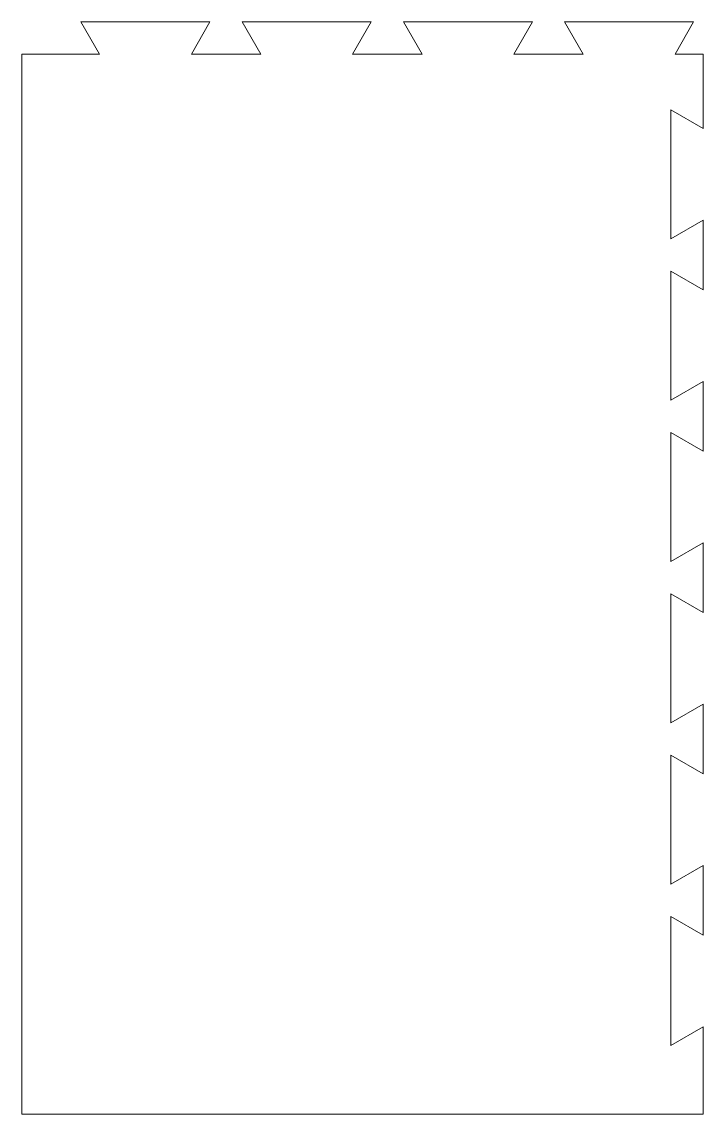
# Model space of a CAD drawing. Header units: inches. Extents: x 0 to 10.6, y 0 to 16.9.
import ezdxf

# ---------------------------------------------------------------- set-up
doc = ezdxf.new("R2010")
doc.units = ezdxf.units.IN
doc.header["$MEASUREMENT"] = 0

msp = doc.modelspace()

# ---------------------------------------------------------------- linework, layer by layer
at = {"color": 7, "linetype": 'Continuous', "lineweight": 15}
for p, q in [((1.206, 16.425), (0.917, 16.925)), ((0.917, 16.925), (2.917, 16.925)), ((2.917, 16.925), (2.629, 16.425)), ((3.706, 16.425), (3.417, 16.925)), ((3.417, 16.925), (5.417, 16.925)), ((5.417, 16.925), (5.129, 16.425)), ((6.206, 16.425), (5.917, 16.925)), ((5.917, 16.925), (7.917, 16.925)), ((7.917, 16.925), (7.629, 16.425)), ((8.706, 16.425), (8.417, 16.925)), ((8.417, 16.925), (10.417, 16.925)), ((10.417, 16.925), (10.129, 16.425)), ((0, 16.425), (1.206, 16.425)), ((0, 16.425), (0, 0)), ((2.629, 16.425), (3.706, 16.425)), ((5.129, 16.425), (6.206, 16.425)), ((7.629, 16.425), (8.706, 16.425)), ((10.129, 16.425), (10.565, 16.425)), ((10.565, 16.425), (10.565, 15.274)), ((10.565, 15.274), (10.065, 15.563)), ((10.065, 15.563), (10.065, 13.563)), ((10.065, 13.563), (10.565, 13.852)), ((10.565, 13.852), (10.565, 12.774)), ((10.565, 12.774), (10.065, 13.063)), ((10.065, 13.063), (10.065, 11.063)), ((10.065, 11.063), (10.565, 11.352)), ((10.565, 11.352), (10.565, 10.274)), ((10.565, 10.274), (10.065, 10.563)), ((10.065, 10.563), (10.065, 8.563)), ((10.065, 8.563), (10.565, 8.852)), ((10.565, 8.852), (10.565, 7.774)), ((10.565, 7.774), (10.065, 8.063)), ((10.065, 8.063), (10.065, 6.063)), ((10.065, 6.063), (10.565, 6.352)), ((10.565, 6.352), (10.565, 5.274)), ((10.565, 5.274), (10.065, 5.563)), ((10.065, 5.563), (10.065, 3.563)), ((10.065, 3.563), (10.565, 3.852)), ((10.565, 3.852), (10.565, 2.774)), ((10.565, 2.774), (10.065, 3.063)), ((10.065, 3.063), (10.065, 1.063)), ((10.065, 1.063), (10.565, 1.352)), ((10.565, 1.352), (10.565, 0)), ((0, 0), (10.565, 0))]:
    msp.add_line(p, q, dxfattribs=at)

doc.saveas('drawing.dxf')
